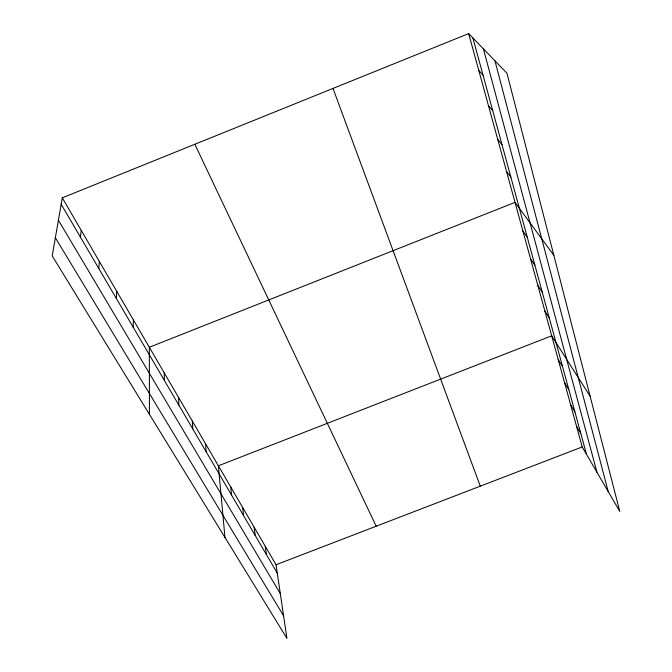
<?xml version="1.0" encoding="UTF-8"?>
<svg xmlns="http://www.w3.org/2000/svg" width="672" height="672" viewBox="0 0 672 672"><rect width="100%" height="100%" fill="white"/><g stroke="black" fill="none" stroke-linecap="round" stroke-linejoin="round"><path stroke-width="1.01" d="M133.19 327.205L133.367 319.864M116.348 298.452L116.735 291.304M98.767 268.439L99.372 261.5M80.388 237.073L81.236 230.378M62.286 197.837L52.214 255.923L286.936 638.4L276.032 564.766L62.286 197.837L468.661 33.6L506.948 73.206L619.786 511.434L582.212 446.947L468.661 33.6M276.032 564.766L582.212 446.947M478.775 70.4L483.034 75.155M488.435 105.58L492.727 110.67M497.683 139.23L501.992 144.631M506.537 171.469L510.863 177.139M553.829 255.301L515.021 202.373L149.327 347.264L149.444 414.355M522.934 231.16L527.276 237.292M530.536 258.846L534.878 265.171M537.852 285.474L542.195 291.976M544.9 311.119L549.234 317.772M590.1 396.169L551.687 335.824L218.383 465.797L224.96 537.407M558.23 359.638L562.548 366.568M564.539 382.62L568.848 389.668M55.364 237.745L283.592 615.804M570.637 404.804L574.93 411.953M58.405 220.214L280.308 593.636M576.526 426.241L580.801 433.474M61.169 204.271L277.267 573.132M194.838 144.27L376.194 526.226M332.993 88.435L480.287 486.167M472.895 37.976L586.48 454.272M483.395 48.838L596.938 472.223M494.945 60.791L608.244 491.635M265.272 546.302L266.431 554.627M254.15 527.209L255.217 535.483M242.642 507.452L243.608 515.668M230.723 486.99L231.58 495.146M205.582 443.831L206.203 451.819M192.31 421.042L192.788 428.938M178.525 397.387L178.87 405.166M164.212 372.809L164.396 380.461"/></g></svg>
